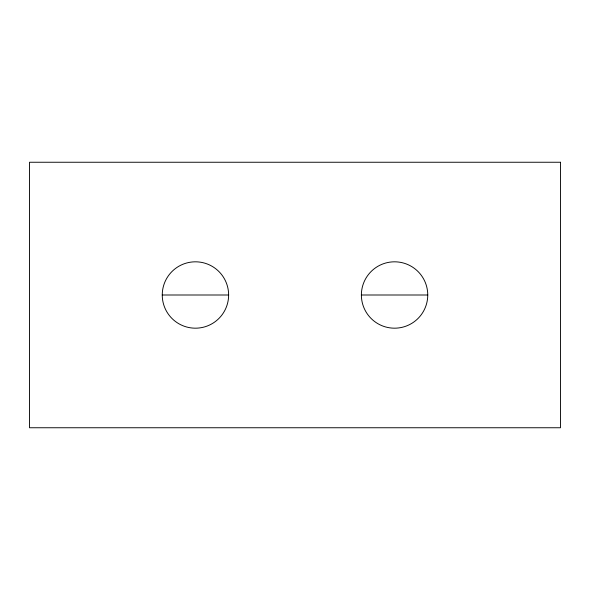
<?xml version="1.0" encoding="UTF-8"?>
<svg xmlns="http://www.w3.org/2000/svg" width="590" height="590" viewBox="0 0 590 590"><rect width="100%" height="100%" fill="white"/><g stroke="black" fill="none" stroke-linecap="round" stroke-linejoin="round"><path stroke-width="0.89" d="M162.25 295L228.625 295A33.188 33.188 0 0 1 178.844 323.74A33.188 33.188 0 0 1 178.844 266.26A33.188 33.188 0 0 1 228.625 295M361.375 295L427.75 295A33.188 33.188 0 0 1 377.969 323.74A33.188 33.188 0 0 1 377.969 266.26A33.188 33.188 0 0 1 427.75 295M560.5 162.25L29.5 162.25L29.5 427.75L560.5 427.75L560.5 162.25"/></g></svg>
